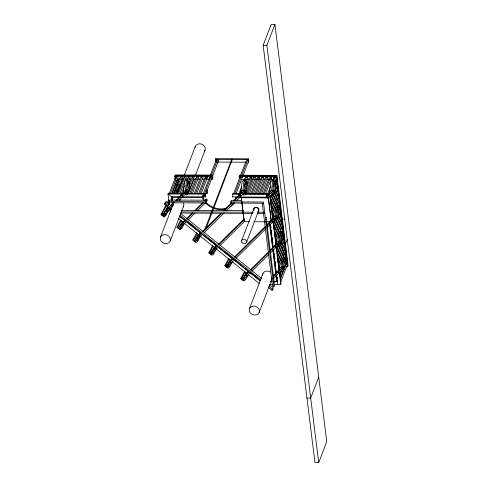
<?xml version="1.0" encoding="UTF-8"?>
<svg xmlns="http://www.w3.org/2000/svg" width="487" height="487" viewBox="0 0 487 487"><rect width="100%" height="100%" fill="white"/><g stroke="black" fill="none" stroke-linecap="round" stroke-linejoin="round"><path stroke-width="0.73" d="M173.055 205.733L173.062 204.735M266.359 220.702L266.596 221.055L266.864 220.775M183.374 192.408L184.616 181.517L186.624 179.289L187.69 180.135L186.448 191.038L184.439 193.26L183.374 192.408L185.383 190.186L186.624 179.289M187.745 189.808L188.737 181.097L189.802 181.943L188.56 192.846L186.558 195.068L185.492 194.216L187.501 191.988L188.098 190.417L187.032 189.565L186.43 191.135L176.872 200.607M240.834 192.651L242.069 181.754L244.078 179.533L245.144 180.379L243.902 191.275L241.893 193.503L240.834 192.651L242.836 190.423L244.078 179.533M246.045 193.108L247.286 182.205L246.221 181.359L244.979 192.255L242.976 194.477L244.036 195.33L246.045 193.108L243.914 191.403L244.517 189.827L245.582 190.685L244.979 192.255L236.944 200.212M269.573 192.779L270.815 181.888L272.817 179.666L273.883 180.507L272.647 191.409L270.638 193.637L269.573 192.779L271.582 190.557L272.817 179.666M274.784 193.236L276.026 182.339L274.96 181.493L273.724 192.383L271.716 194.611L272.781 195.464L274.784 193.236L272.653 191.531L273.256 189.96L274.321 190.813L273.718 192.389L267.844 198.209M267.229 227.417L276.884 217.859L278.126 206.963L279.191 207.809L277.949 218.706L275.94 220.934L274.881 220.081L276.884 217.853L277.487 216.283L276.421 215.431L275.819 217.001L273.816 219.223L272.75 218.371L273.25 214.018M272.75 218.371L274.759 216.149L275.752 207.432M274.881 220.081L275.045 218.626M277.06 206.098L275.825 217.001L267.247 225.493M280.226 231.569L278.984 242.471L276.975 244.693L275.916 243.841L276.494 238.758M275.916 243.841L277.919 241.619L278.911 232.902M281.109 244.176L282.35 233.279L281.285 232.433L280.049 243.323L278.04 245.551L279.106 246.404L281.109 244.176L277.919 241.619M283.446 259.017L284.451 257.903L285.516 258.743L284.274 269.646L282.265 271.874L281.206 271.022L283.209 268.794L283.811 267.223L282.746 266.371L282.143 267.941L280.141 270.163L279.075 269.311L279.575 264.952M279.075 269.311L281.084 267.089L281.991 259.102M283.385 257.039L282.15 267.941L273.664 276.342M284.451 257.903L283.209 268.794L273.676 278.241M235.751 198.702L236.14 196.943L236.018 198.002M266.675 219.339L266.267 219.442L266.578 219.515M266.45 217.945L266.012 217.677M204.972 229.048L205.039 229.578L205.642 229.584L232.396 159.176L231.8 159.176L204.972 229.048L205.575 229.054L205.642 229.584M231.8 159.176L231.861 159.706L232.463 159.706M266.005 217.665L265.981 217.896M171.515 209.763L164.594 204.211L165.196 202.635L166.049 201.795L172.392 206.884M164.594 204.211L166.049 201.795M169.196 193.741L175.162 178.212L177.079 176.306L178.139 177.165L171.905 193.4M170.572 193.254L177.079 176.306M172.191 193.491L177.335 180.074L178.4 180.933L173.524 193.637M169.373 201.594L169.975 200.023L205.995 200.187L206.147 201.387L205.544 202.957L169.525 202.793L169.373 201.594L205.392 201.758L205.995 200.187M166.877 209.532L166.274 211.102L167.339 211.955L167.942 210.384M172.27 200.346L172.167 196.645M173.597 193.759L179.563 178.23L181.481 176.331L182.546 177.183L176.312 193.418M174.51 191.969L175.594 189.145M176.136 187.732L177.493 184.202M174.979 193.272L181.481 176.331M176.416 192.012L177.731 188.591M160.509 237.151L173.92 202.215L173.189 204.254M177.177 193.729L182.881 178.869M184.238 175.326L195.378 146.313M177.329 193.777L183.289 178.248L185.206 176.349L186.271 177.201L180.038 193.436M178.705 193.29L185.206 176.349M180.427 196.109L180.951 194.739M181.481 193.369L184.372 185.833M186.74 179.666L187.264 178.291L189.181 176.391L190.247 177.244L186.825 186.156M182.345 194.21L183.922 190.1M187.343 181.188L189.181 176.391M182.771 193.789L182.168 195.36L183.234 196.212M189.175 183.733L191.269 178.285L193.187 176.385L194.246 177.238L189.017 190.861L188.061 191.811M188.737 187.964L193.187 176.385M170.152 241.102A5.211 4.389 21 0 0 164.393 234.631A5.211 4.389 21 0 0 161.447 241.643A5.211 4.389 21 0 0 170.152 241.102L183.562 206.159M188.445 193.43L193.881 179.277M195.512 175.034L205.021 150.264M189.705 193.838L195.671 178.303L197.588 176.404L198.653 177.256L192.42 193.497M191.087 193.345L197.588 176.404M182.832 222.334L182.229 223.904L183.289 224.757L183.69 223.71M194.112 193.856L200.072 178.321L201.989 176.422L203.055 177.274L196.821 193.516M195.488 193.369L201.989 176.422M198.513 193.875L204.479 178.345L206.397 176.446L207.456 177.298L201.228 193.534M199.889 193.388L206.397 176.446M216.039 161.367L215.771 162.068L215.704 158.665L248.54 158.817L248.607 162.214L248.54 158.817M203.396 193.388L209.562 177.317M210.366 175.223L215.735 161.246L217.652 159.346L218.712 160.199L205.301 195.135L203.383 197.034L202.324 196.182L204.242 194.283L217.652 159.346M203.59 200.175A17.623 14.847 21 0 1 202.781 198.635L202.355 197.485L202.622 196.785L203.049 197.941A17.623 14.847 21 0 0 204.169 199.974M206.488 190.825L206.865 190.125L207.2 192.828C206.665 194.812 206.251 190.563 206.865 190.125M182.369 196.736L205.66 196.845L205.593 193.442L187.958 193.363M210.981 179.192L212.429 179.198L212.095 176.501L212.63 175.101L175.29 174.93L174.748 176.324L175.125 179.326M206.585 191.598L206.762 190.125M263.157 45.315L271.204 24.35L274.93 24.368L326.753 441.685L318.705 462.65L314.979 462.632L263.157 45.315L266.888 45.328L274.93 24.368M206.829 193.522L206.853 190.898M205.66 196.845L205.593 193.442M212.429 179.198L212.965 177.804L212.63 175.101M206.805 201.466L207.407 199.895L206.342 199.037L205.739 200.614L206.805 201.466L197.722 210.463M199.311 233.766L198.179 236.706L199.244 237.559L199.646 236.512M237.632 196.949L232.683 196.967L232.616 193.564L240.164 193.601L237.979 196.2M239.373 178.65L239.123 176.623L239.659 175.223L276.902 175.393L288.085 265.445L287.549 266.846L286.332 266.839M233.596 193.528L239.628 177.804L240.572 176.866M240.566 175.357L245.935 161.386L247.853 159.486L248.912 160.339L243.013 175.71M263.583 203.225L230.85 203.073L230.698 201.874L231.301 200.303L241.716 200.352M232.683 196.967L232.95 196.267M211.334 253.532L210.932 254.585L218.419 247.165L232.67 258.658L230.753 260.563L215.863 248.613M247.853 159.486L234.813 193.576M241.85 175.235L241.315 176.635L242.343 177.457M215.26 246.562L214.134 249.508L215.193 250.361M236.037 193.875L242.611 176.757M238.697 194.319L241.856 186.095M244.224 179.928L244.748 178.559L246.666 176.659L247.731 177.512L244.31 186.418M239.829 194.477L241.406 190.362M244.827 181.456L246.666 176.659M240.255 194.051L239.653 195.622L240.712 196.48L241.114 195.427M241.272 197.679L244.273 221.64M246.696 184.196L248.863 178.546L250.781 176.647L251.846 177.499L245.612 193.741M246.172 188.652L250.781 176.647M246.629 194.094L252.589 178.565L254.506 176.665L255.572 177.518L249.338 193.753M248.005 193.607L254.506 176.665M250.689 194.118L256.655 178.583L258.573 176.684L259.638 177.536L253.404 193.777M252.065 193.625L258.573 176.684M254.756 194.136L260.715 178.601L262.639 176.702L263.698 177.554L257.465 193.796M228.647 265.117L228.281 265.543L228.58 265.135M256.132 193.643L262.639 176.702M230.686 260.734L230.083 262.31L231.148 263.163M230.753 260.563L232.463 258.439M258.822 194.155L264.782 178.619L266.699 176.72L267.765 177.572L261.531 193.814M241.558 240.785L253.757 208.996M260.198 193.662L266.699 176.72M262.883 194.173L268.848 178.638L270.766 176.738L271.831 177.591L265.598 193.832M264.264 193.68L270.766 176.738M246.562 242.197L258.761 210.408M266.815 193.723L266.773 196.273L267.046 195.573M273.852 175.381L273.317 176.781L273.597 179.027M239.099 196.998L266.882 197.125L266.986 195.634L268.903 193.735M267.704 193.765L270.595 186.229M272.702 180.744L273.493 178.686L275.411 176.787L276.47 177.639L273.055 186.551M268.568 194.605L270.145 190.496M273.566 181.584L275.411 176.787M268.994 194.185L268.392 195.756L269.457 196.608M268.3 197.807L271.302 221.768M287.549 266.846L276.366 176.793L276.902 175.393M253.97 221.743L271.35 221.816L268.392 197.752L238.843 197.655M275.338 181.718L275.879 180.306L276.939 181.158L275.313 185.395M270.437 198.099L271.795 194.575M270.364 199.439L272.257 194.496M275.514 186.022L276.324 183.903L277.389 184.762L270.882 201.703M270.809 203.042L276.774 187.507L277.834 188.359L271.332 205.307M266.2 218.054L266.438 217.665M266.152 219.357L266.657 219.32M243.439 278.613L242.836 280.183L250.817 272.282M270.985 207.346L277.219 191.111L278.284 191.963L271.776 208.911M247.165 272.166L246.032 275.106L247.098 275.965M271.436 210.95L277.669 194.715L278.728 195.567L272.227 212.509M271.88 214.554L278.114 198.312L279.179 199.165L272.671 216.112M270.206 221.043L269.938 221.743L272.069 219.205L271.137 220.124M273.049 216.648L273.572 215.278M276.732 207.054L278.57 202.257L279.635 203.109L275.952 212.703M272.16 219.655L271.557 221.226L272.617 222.078M278.235 207.937L279.045 205.818L280.11 206.671L278.211 211.614M273.603 223.618L274.96 220.087M275.721 218.486L275.843 218.316M273.53 224.951L275.429 220.008M278.412 212.247L279.495 209.422L280.555 210.274L277.846 217.336M274.053 227.216L277.304 218.748M273.98 228.555L279.94 213.02L281.005 213.878L274.498 230.82M274.425 232.159L280.39 216.624L281.449 217.476L274.948 234.424M274.875 235.757L280.835 220.227L281.9 221.08L275.392 238.021M275.319 239.361L281.285 223.825L282.344 224.684L275.843 241.625M249.502 308.563L262.913 273.627M272.976 247.445L273.499 246.075M273.116 247.329L274.765 245.131M279.891 232.524L281.736 227.727L282.795 228.58L279.38 237.492M275.319 245.125L274.717 246.696L275.782 247.548L276.184 246.501M281.705 233.017L282.247 231.605L283.312 232.457L281.687 236.694M276.805 249.405L278.43 245.168M276.732 250.738L278.631 245.801M281.614 238.033L282.697 235.209L283.757 236.061L277.255 253.009M277.182 254.342L283.142 238.813L284.207 239.665L277.7 256.606M277.359 258.652L283.592 242.41L284.651 243.269L278.15 260.21M277.803 262.256L284.037 246.014L285.102 246.866L278.594 263.814M272.014 277.718L271.606 278.771L272.964 278.777L273.566 277.2M259.145 312.514A5.211 4.389 21 0 0 253.386 306.049A5.211 4.389 21 0 0 250.44 313.056A5.211 4.389 21 0 0 259.145 312.514L271.679 279.861M285.047 245.028L287.22 239.367M275.319 271.131L275.861 269.719M278.254 265.853L284.487 249.618L285.546 250.47L279.045 267.412M273.396 249.569L276.263 272.683L276.531 271.983M283.318 257.313L284.895 253.197L285.96 254.05L282.277 263.644M278.485 270.595L277.882 272.166L278.941 273.018M268.641 287.701L272.002 290.404L272.61 288.828M276.403 278.917L276.945 277.505M263.497 213.452L272.556 286.386L273.907 286.393L274.516 284.822L266.669 221.646M284.548 258.774L285.358 256.655L286.423 257.513L284.524 262.456M272.002 290.404L273.463 287.987L269.536 284.84M273.816 281.449L276.719 281.462L276.987 280.762L276.336 275.484M279.915 274.455L281.273 270.924M279.842 275.794L281.742 270.851M284.725 263.083L285.808 260.259L286.867 261.111L284.158 268.173M280.366 278.059L283.349 270.291M280.293 279.392L286.253 263.863L287.318 264.715L280.81 281.663M274.692 284.457L280.774 284.487L281.042 283.787L279.55 271.746M318.729 377.096L310.682 398.056L306.956 398.037M168.983 209.647L165.866 215.54L164.156 217.007L160.966 214.444L166.164 204.613M167.199 202.647L168.587 200.029M160.966 214.444L162.676 212.983L166.84 205.118M167.875 203.152L169.263 200.528M162.025 215.297L163.742 213.836L167.899 205.977M168.587 204.668L169.281 203.359M165.86 210.908L167.942 206.975M168.983 205.009L169.677 203.7M170.517 208.807L163.078 216.179L164.807 214.688L165.501 213.379M167.577 209.447L168.618 207.48M164.156 217.007L164.843 215.698M184.591 223.107L181.821 228.342L180.105 229.803L176.915 227.246L180.726 220.039M176.915 227.246L178.632 225.779L181.401 220.538M185.967 220.197L177.962 228.129L179.697 226.638L182.467 221.396M182.162 223.052L182.856 221.743M186.497 221.585L179.027 228.981L180.756 227.49L181.797 225.524M180.105 229.803L180.799 228.494M200.541 235.903L197.771 241.144L196.06 242.605L192.87 240.048L196.681 232.841M192.87 240.048L194.581 238.581L197.357 233.34M193.929 240.901L195.646 239.434L198.416 234.198M198.112 235.854L198.806 234.545M194.995 241.753L196.711 240.292L197.746 238.326M216.496 248.705L213.726 253.946L212.009 255.407L208.82 252.844L212.63 245.637M208.82 252.844L210.536 251.383L213.306 246.142M217.354 246.312L209.867 253.727L211.595 252.236L214.365 247M211.638 253.246L210.944 254.555L212.661 253.088L213.355 251.779M213.373 249.965L214.761 247.347M232.482 261.537L229.712 266.773L227.995 268.24L224.805 265.677L228.622 258.469M224.805 265.677L226.522 264.216L229.298 258.968M233.316 259.108L225.822 266.529L227.587 265.068L230.357 259.827M229.687 263.954L228.653 265.92L226.936 267.381L227.977 265.415M229.359 262.797L230.747 260.174M248.437 274.339L245.667 279.575L243.95 281.036L240.761 278.479L244.571 271.271M240.761 278.479L242.477 277.012L245.247 271.77M241.826 279.331L243.537 277.87L246.306 272.629M243.926 278.217L242.885 280.183L244.602 278.722L245.667 279.575M245.314 275.599L246.696 272.976M164.643 214.061L164.472 214.341L164.795 214.024M212.496 252.467L212.332 252.741L212.649 252.424M175.898 181.505L177.335 180.074M176.324 184.92L177.761 183.496M180.762 195.238L182.68 193.339M170.523 205.812L171.485 204.863M180.494 195.938L182.412 194.039L167.978 193.972L169.287 204.503M164.216 212.174L168.995 207.432M170.456 205.989L174.297 202.184M175.886 200.614L183.836 192.73M162.013 215.327L169.452 207.955M171.04 206.378L173.689 203.755M178.991 200.413L187.495 191.994M206.5 178.248L207.456 177.298M209.16 178.364L211.054 176.495L212.143 177.317M203.481 196.833L205.368 194.964L204.345 194.136L202.391 196.011L203.414 196.833M180.701 224.446L184.969 220.215M186.57 218.626L192.45 212.807M194.587 210.688L202.604 202.744M204.741 200.626L206.342 199.037M187.038 219.138L192.913 213.318M195.585 210.67L203.603 202.732M188.098 219.996L195.05 213.111M239.361 178.504L241.248 176.629M250.884 178.449L251.846 177.499M199.116 234.259L200.559 232.835M196.115 237.772L200.936 232.999M202.555 231.398L220.867 213.257M223.557 210.591L231.635 202.586M233.79 200.455L241.85 192.468M193.917 240.931L201.411 233.504M203.024 231.903L221.877 213.233M224.568 210.561L232.11 203.091M234.801 200.425L243.914 191.403M258.676 178.486L259.638 177.536M194.977 241.783L202.476 234.357M204.09 232.756L224.02 213.02M226.169 210.883L234.253 202.878M270.869 178.54L271.831 177.591M274.918 181.255L275.879 180.306M275.368 184.859L276.324 183.903M215.071 247.061L216.508 245.637M266.718 196.334L268.635 194.435M212.07 250.574L216.885 245.807M218.493 244.212L244.285 218.663M265.232 197.911L270.06 193.126M218.967 244.718L244.218 219.704M266.243 197.886L272.653 191.531M275.332 188.932L276.774 187.507M220.027 245.57L244.742 221.092M275.782 192.535L277.219 191.111M276.226 196.139L277.669 194.715M276.677 199.737L278.114 198.312M276.653 204.156L278.57 202.257M277.608 207.243L279.045 205.818M228.019 263.376L232.841 258.603M234.454 257.002L265.153 226.589M266.773 224.988L273.225 218.596M275.356 216.49L276.421 215.431M234.929 257.507L265.628 227.094M278.984 213.97L279.94 213.02M226.881 267.381L234.381 259.961M235.994 258.36L265.616 229.018M280.043 214.828L281.005 213.878M279.428 217.573L280.39 216.624M279.398 221.652L280.835 220.227M280.323 224.781L281.285 223.825M280.293 229.152L281.736 227.727M281.291 232.555L282.247 231.605M281.736 236.158L282.697 235.209M246.976 272.665L247.932 271.716M274.96 245.369L273.104 247.213L270.23 224.099M243.975 276.178L248.766 271.429M250.355 269.853L268.416 251.962M270.011 250.385L276.92 243.543M241.771 279.331L249.222 271.953M250.817 270.37L268.343 253.009M269.938 251.432L278.978 242.471L279.581 240.901L280.646 241.753L280.043 243.33L270.468 252.814M281.705 240.237L283.142 238.813M251.876 271.229L268.873 254.391M282.15 243.835L283.592 242.41M282.6 247.439L284.037 246.014M283.044 251.042L284.487 249.618M283.458 254.622L284.895 253.197M276.263 272.683L278.126 270.839M273.213 275.812L279.55 269.536M281.681 267.424L282.746 266.371M285.297 264.812L286.253 263.863M271.04 280.847L272.093 279.806M266.316 218.048L266.474 217.719M176.032 200.12L176.544 199.956M215.437 159.365L248.273 159.517M217.263 162.074L246.373 162.208M175.016 175.63L212.362 175.801L212.697 178.504M239.391 175.923L276.634 176.093L287.817 266.146M212.095 176.501L174.748 176.324L176.44 177.682M239.123 176.623L276.366 176.793M179.624 179.052L178.132 179.039L178.406 181.231M181.115 179.058L183.349 179.064M185.59 179.076L187.081 179.082M189.315 179.094L190.807 179.1M193.041 179.113L195.281 179.119M197.515 179.131L199.755 179.143M201.989 179.149L204.223 179.161M206.464 179.173L209.44 179.186M241.205 179.332L244.979 179.35M246.489 179.356L248.754 179.368M251.018 179.374L252.528 179.386M254.792 179.393L257.051 179.405M258.56 179.411L260.825 179.423M263.09 179.429L264.599 179.441M266.864 179.447L269.128 179.46M270.638 179.466L273.651 179.478M184.189 193.345L168.246 193.272L167.978 193.972L171.363 196.687L180.762 196.73M244.602 193.619L269.865 193.735M186.935 194.057L205.325 194.143M232.348 194.264L239.896 194.301M242.118 194.313L243.597 194.319M245.077 194.325L269.591 194.435M171.899 197.345L180.068 197.381M181.554 197.387L202.355 197.485M268.367 197.807L241.223 197.631L244.182 221.695L249.472 221.67M230.698 201.874L263.437 202.026L273.907 286.393M181.109 210.299L243.311 210.585M181.261 211.875L253.325 212.204M257.879 212.222L264.703 212.253M180.653 213.069L252.716 213.397M257.27 213.422L264.855 213.458M276.214 281.066L277.657 281.072L277.389 281.772L273.779 281.754M270.188 281.431L271.643 281.437M270.882 281.742L272.33 281.748M269.378 284.432L272.416 284.451M271.582 190.557L272.647 191.409M242.836 190.423L243.902 191.275M274.759 216.149L277.949 218.706M204.242 194.283L205.301 195.135M185.383 190.186L186.448 191.038M186.43 191.135L188.56 192.846M281.084 267.089L284.274 269.646M178.254 187.215L179.319 188.073M180.494 213.385L261.568 278.442M165.446 203.365L171.789 208.454M179.892 214.956L260.965 280.013M268.934 286.411L272.854 289.558M187.732 222.212L188.913 223.162M190.094 224.105L193.631 226.948M207.791 238.307L208.972 239.257M210.153 240.207L211.334 241.15M212.515 242.1L214.28 243.518M227.259 253.934L228.44 254.878M229.62 255.827L230.801 256.771M231.982 257.72L233.163 258.664M234.338 259.614L236.11 261.032M252.041 273.816L253.222 274.765M254.397 275.709L257.349 278.077M180.141 216.502L184.817 220.258L182.899 222.157L178.285 218.456M186.454 221.573L196.76 229.84M197.905 230.759L200.766 233.06M202.403 234.369L216.721 245.862L214.804 247.761L199.913 235.811M234.308 259.973L243.47 267.326M244.614 268.246L248.626 271.46L246.708 273.359L232.39 261.872M250.269 272.781L253.197 275.131M254.366 276.068L260.21 280.762M179.746 216.368L260.113 280.859M184.536 223.472L198.848 234.959M248.346 274.68L259.297 283.471M162.676 212.983L163.742 213.836M164.807 214.688L165.866 215.54M178.632 225.779L179.697 226.638M180.756 227.49L181.821 228.342M194.581 238.581L195.646 239.434M196.711 240.292L197.771 241.144M210.536 251.383L211.595 252.236M212.661 253.088L213.726 253.946M226.522 264.216L227.587 265.068M228.653 265.92L229.712 266.773M242.477 277.012L243.537 277.87M266.888 45.328L318.705 462.65M270.06 195.336L272.854 217.811M273.225 220.806L276.202 244.778M276.385 246.276L279.361 270.248M269.792 196.036L272.677 219.26M272.957 221.506L275.934 245.478M276.117 246.976L279.002 270.2M279.282 272.446L280.774 284.487M270.869 226.382L271.052 227.873M271.332 230.108L271.515 231.599M271.795 233.839L271.977 235.331M272.257 237.565L272.446 239.056M272.811 242.039L273 243.53M273.755 249.612L273.938 251.103M274.218 253.343L274.4 254.835M274.771 257.818L274.96 259.309M275.234 261.543L275.423 263.035M277.182 277.206L277.359 278.667M276.549 274.991L277.73 284.475M269.968 224.221L272.872 247.591M273.152 249.849L276.05 273.225M269.232 221.147L269.421 222.656M269.603 224.166L272.604 248.291M272.787 249.794L275.782 273.919M275.971 275.429L276.719 281.462M262.225 203.219L263.351 212.247M215.704 158.665L215.954 160.692M206.598 190.825L206.932 193.522M205.392 201.758L205.544 202.957M179.484 184.208L179.94 187.848M178.492 179.07L178.766 181.261M179.216 184.902L179.673 188.548M178.948 185.602L179.313 188.518M172.447 198.897L172.635 200.4M172.55 202.598L172.739 204.102M171.722 196.736L172.185 200.474M172.465 202.714L172.654 204.211M171.363 196.687L171.826 200.425M172.106 202.665L172.38 204.911M169.086 200.041L169.275 201.551M169.841 208.996L170.213 211.979M257.964 211.583A2.605 2.192 21 0 0 258.305 208.637A2.605 2.192 21 0 0 254.951 207.693A2.605 2.192 21 0 0 253.91 210.439A2.605 2.192 21 0 1 254.975 207.639A2.605 2.192 21 0 1 258.323 208.582A2.605 2.192 21 0 1 257.982 211.528M233.243 203.676A17.623 14.847 21 0 1 231.709 205.21M226.814 207.961A17.623 14.847 21 0 1 214.207 207.736M213.616 207.517A17.623 14.847 21 0 1 205.587 201.886M234.223 202.641A17.623 14.847 21 0 1 229.639 207.206M225.426 209.002A17.623 14.847 21 0 1 205.319 202.586M195.123 147.263A5.211 4.389 21 0 1 201.898 144.243A5.211 4.389 21 0 1 204.522 151.11M183.569 203.207A5.211 4.389 21 0 1 183.063 207.012M179.326 199.804A5.211 4.389 21 0 1 180.44 200.139M284.11 219.68A5.211 4.389 21 0 1 284.116 218.675M262.657 275.575A5.211 4.389 21 0 1 265.025 271.533A5.211 4.389 21 0 1 270.468 272.093M244.279 278.235L244.596 277.919L244.279 278.235M241.85 242.398A2.605 2.192 21 0 0 246.276 242.824A2.605 2.192 21 0 0 244.048 239.257A2.605 2.192 21 0 0 241.85 242.398"/></g></svg>
